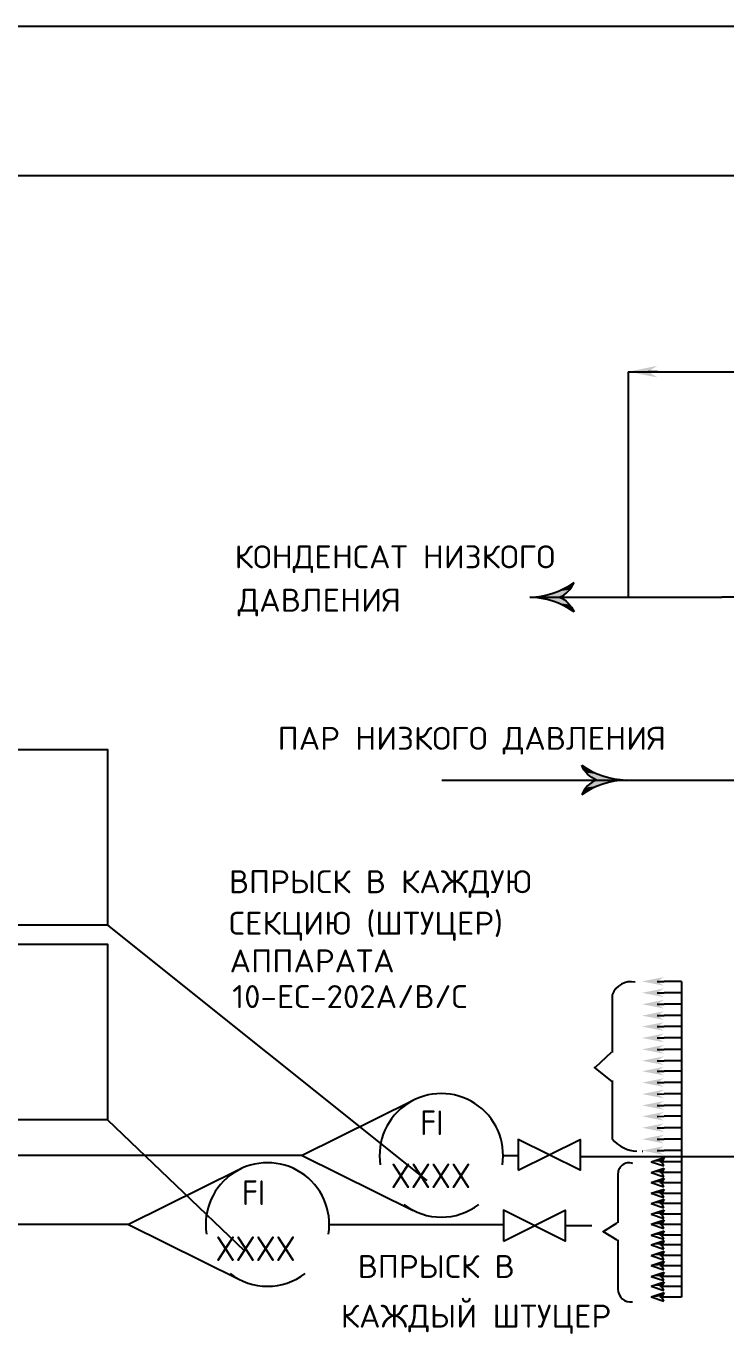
# Model space of a CAD drawing. Extents: x 78 to 490, y 181 to 404.
# Drawn here: x 375.41 to 379.37, y 203.66 to 211.07 of the extents above; entities that cross this region are included whole.
import ezdxf

# ---------------------------------------------------------------- set-up
doc = ezdxf.new("R2010")
doc.units = 0
doc.layers.get('0').update_dxf_attribs({"linetype": 'CONTINUOUS'})
doc.styles.add('SIMPLEX', font='SIMPLEX.shx')
doc.styles.get("Standard").update_dxf_attribs({"font": 'ISOCP'})

msp = doc.modelspace()

# ---------------------------------------------------------------- hatches: boundary and pattern name
at = {"linetype": 'Continuous'}
h = msp.add_hatch(dxfattribs=at)
h.set_pattern_fill('ANSI35', color=256, scale=0.0001, style=0)
h.set_pattern_definition([(45, (58.84049245, -7.5895502), (-0.0004490128061, 0.0004490128061), []), (45, (58.84094146, -7.5895502), (-0.0004490128061, 0.0004490128061), [0.00079375, -0.00015875, 0, -0.00015875])])
edge = h.paths.add_edge_path()
edge.add_line((379.0231, 204.6645), (379.0109, 204.6393))
edge.add_line((379.0222, 204.6159), (379.01, 204.641))
edge.add_line((378.9497, 204.64), (379.0222, 204.6159))
edge.add_line((378.9497, 204.64), (379.0231, 204.6645))
h = msp.add_hatch(dxfattribs=at)
h.set_pattern_fill('ANSI35', color=256, scale=0.0001, style=0)
h.set_pattern_definition([(45, (58.84049245, -7.65037685), (-0.0004490128061, 0.0004490128061), []), (45, (58.84094146, -7.65037685), (-0.0004490128061, 0.0004490128061), [0.00079375, -0.00015875, 0, -0.00015875])])
edge = h.paths.add_edge_path()
edge.add_line((379.0231, 204.6036), (379.0109, 204.5785))
edge.add_line((379.0222, 204.555), (379.01, 204.5802))
edge.add_line((378.9497, 204.5792), (379.0222, 204.555))
edge.add_line((378.9497, 204.5792), (379.0231, 204.6036))
h = msp.add_hatch(dxfattribs=at)
h.set_pattern_fill('ANSI35', color=256, scale=0.0001, style=0)
h.set_pattern_definition([(45, (58.84049245, -7.707719), (-0.0004490128061, 0.0004490128061), []), (45, (58.84094146, -7.707719), (-0.0004490128061, 0.0004490128061), [0.00079375, -0.00015875, 0, -0.00015875])])
edge = h.paths.add_edge_path()
edge.add_line((379.0231, 204.5463), (379.0109, 204.5211))
edge.add_line((379.0222, 204.4977), (379.01, 204.5229))
edge.add_line((378.9497, 204.5219), (379.0222, 204.4977))
edge.add_line((378.9497, 204.5219), (379.0231, 204.5463))
h = msp.add_hatch(dxfattribs=at)
h.set_pattern_fill('ANSI35', color=256, scale=0.0001, style=0)
h.set_pattern_definition([(45, (58.84049245, -7.7685456), (-0.0004490128061, 0.0004490128061), []), (45, (58.84094146, -7.7685456), (-0.0004490128061, 0.0004490128061), [0.00079375, -0.00015875, 0, -0.00015875])])
edge = h.paths.add_edge_path()
edge.add_line((379.0231, 204.4855), (379.0109, 204.4603))
edge.add_line((379.0222, 204.4369), (379.01, 204.462))
edge.add_line((378.9497, 204.461), (379.0222, 204.4369))
edge.add_line((378.9497, 204.461), (379.0231, 204.4855))
h = msp.add_hatch(dxfattribs=at)
h.set_pattern_fill('ANSI35', color=256, scale=0.0001, style=0)
h.set_pattern_definition([(45, (58.84049245, -7.8258879), (-0.0004490128061, 0.0004490128061), []), (45, (58.84094146, -7.8258879), (-0.0004490128061, 0.0004490128061), [0.00079375, -0.00015875, 0, -0.00015875])])
edge = h.paths.add_edge_path()
edge.add_line((379.0231, 204.4281), (379.0109, 204.403))
edge.add_line((379.0222, 204.3795), (379.01, 204.4047))
edge.add_line((378.9497, 204.4037), (379.0222, 204.3795))
edge.add_line((378.9497, 204.4037), (379.0231, 204.4281))
h = msp.add_hatch(dxfattribs=at)
h.set_pattern_fill('ANSI35', color=256, scale=0.0001, style=0)
h.set_pattern_definition([(45, (58.84049245, -7.88671455), (-0.0004490128061, 0.0004490128061), []), (45, (58.84094146, -7.88671455), (-0.0004490128061, 0.0004490128061), [0.00079375, -0.00015875, 0, -0.00015875])])
edge = h.paths.add_edge_path()
edge.add_line((379.0231, 204.3673), (379.0109, 204.3421))
edge.add_line((379.0222, 204.3187), (379.01, 204.3439))
edge.add_line((378.9497, 204.3429), (379.0222, 204.3187))
edge.add_line((378.9497, 204.3429), (379.0231, 204.3673))
h = msp.add_hatch(dxfattribs=at)
h.set_pattern_fill('ANSI35', color=256, scale=0.0001, style=0)
h.set_pattern_definition([(45, (58.84049245, -7.9440567), (-0.0004490128061, 0.0004490128061), []), (45, (58.84094146, -7.9440567), (-0.0004490128061, 0.0004490128061), [0.00079375, -0.00015875, 0, -0.00015875])])
edge = h.paths.add_edge_path()
edge.add_line((379.0231, 204.31), (379.0109, 204.2848))
edge.add_line((379.0222, 204.2614), (379.01, 204.2865))
edge.add_line((378.9497, 204.2855), (379.0222, 204.2614))
edge.add_line((378.9497, 204.2855), (379.0231, 204.31))
h = msp.add_hatch(dxfattribs=at)
h.set_pattern_fill('ANSI35', color=256, scale=0.0001, style=0)
h.set_pattern_definition([(45, (58.84049245, -8.0048833), (-0.0004490128061, 0.0004490128061), []), (45, (58.84094146, -8.0048833), (-0.0004490128061, 0.0004490128061), [0.00079375, -0.00015875, 0, -0.00015875])])
edge = h.paths.add_edge_path()
edge.add_line((379.0231, 204.2491), (379.0109, 204.224))
edge.add_line((379.0222, 204.2005), (379.01, 204.2257))
edge.add_line((378.9497, 204.2247), (379.0222, 204.2005))
edge.add_line((378.9497, 204.2247), (379.0231, 204.2491))
h = msp.add_hatch(dxfattribs=at)
h.set_pattern_fill('ANSI35', color=256, scale=0.0001, style=0)
h.set_pattern_definition([(45, (58.84049245, -8.059996), (-0.0004490128061, 0.0004490128061), []), (45, (58.84094146, -8.059996), (-0.0004490128061, 0.0004490128061), [0.00079375, -0.00015875, 0, -0.00015875])])
edge = h.paths.add_edge_path()
edge.add_line((379.0231, 204.194), (379.0109, 204.1689))
edge.add_line((379.0222, 204.1454), (379.01, 204.1706))
edge.add_line((378.9497, 204.1696), (379.0222, 204.1454))
edge.add_line((378.9497, 204.1696), (379.0231, 204.194))
h = msp.add_hatch(dxfattribs=at)
h.set_pattern_fill('ANSI35', color=256, scale=0.0001, style=0)
h.set_pattern_definition([(45, (58.84049245, -8.1208226), (-0.0004490128061, 0.0004490128061), []), (45, (58.84094146, -8.1208226), (-0.0004490128061, 0.0004490128061), [0.00079375, -0.00015875, 0, -0.00015875])])
edge = h.paths.add_edge_path()
edge.add_line((379.0231, 204.1332), (379.0109, 204.108))
edge.add_line((379.0222, 204.0846), (379.01, 204.1098))
edge.add_line((378.9497, 204.1087), (379.0222, 204.0846))
edge.add_line((378.9497, 204.1087), (379.0231, 204.1332))
h = msp.add_hatch(dxfattribs=at)
h.set_pattern_fill('ANSI35', color=256, scale=0.0001, style=0)
h.set_pattern_definition([(45, (58.84049245, -8.17816477), (-0.0004490128061, 0.0004490128061), []), (45, (58.84094146, -8.17816477), (-0.0004490128061, 0.0004490128061), [0.00079375, -0.00015875, 0, -0.00015875])])
edge = h.paths.add_edge_path()
edge.add_line((379.0231, 204.0758), (379.0109, 204.0507))
edge.add_line((379.0222, 204.0273), (379.01, 204.0524))
edge.add_line((378.9497, 204.0514), (379.0222, 204.0273))
edge.add_line((378.9497, 204.0514), (379.0231, 204.0758))
h = msp.add_hatch(dxfattribs=at)
h.set_pattern_fill('ANSI35', color=256, scale=0.0001, style=0)
h.set_pattern_definition([(45, (58.84049245, -8.2389914), (-0.0004490128061, 0.0004490128061), []), (45, (58.84094146, -8.2389914), (-0.0004490128061, 0.0004490128061), [0.00079375, -0.00015875, 0, -0.00015875])])
edge = h.paths.add_edge_path()
edge.add_line((379.0231, 204.015), (379.0109, 203.9899))
edge.add_line((379.0222, 203.9664), (379.01, 203.9916))
edge.add_line((378.9497, 203.9906), (379.0222, 203.9664))
edge.add_line((378.9497, 203.9906), (379.0231, 204.015))
h = msp.add_hatch(dxfattribs=at)
h.set_pattern_fill('ANSI35', color=256, scale=0.0001, style=0)
h.set_pattern_definition([(45, (58.84049245, -8.2948033), (-0.0004490128061, 0.0004490128061), []), (45, (58.84094146, -8.2948033), (-0.0004490128061, 0.0004490128061), [0.00079375, -0.00015875, 0, -0.00015875])])
edge = h.paths.add_edge_path()
edge.add_line((379.0231, 203.9592), (379.0109, 203.934))
edge.add_line((379.0222, 203.9106), (379.01, 203.9358))
edge.add_line((378.9497, 203.9348), (379.0222, 203.9106))
edge.add_line((378.9497, 203.9348), (379.0231, 203.9592))
h = msp.add_hatch(dxfattribs=at)
h.set_pattern_fill('ANSI35', color=256, scale=0.0001, style=0)
h.set_pattern_definition([(45, (58.84049245, -8.3556299), (-0.0004490128061, 0.0004490128061), []), (45, (58.84094146, -8.3556299), (-0.0004490128061, 0.0004490128061), [0.00079375, -0.00015875, 0, -0.00015875])])
edge = h.paths.add_edge_path()
edge.add_line((379.0231, 203.8984), (379.0109, 203.8732))
edge.add_line((379.0222, 203.8498), (379.01, 203.875))
edge.add_line((378.9497, 203.8739), (379.0222, 203.8498))
edge.add_line((378.9497, 203.8739), (379.0231, 203.8984))

# ---------------------------------------------------------------- linework, layer by layer
at = {"color": 6}
msp.add_line((79.9483, 211.0738), (463.5656, 211.0738), dxfattribs=at)
at = {"color": 5, "linetype": 'Continuous'}
for p, q in [((364.1683, 210.2268), (398.0008, 210.2268)), ((376.9733, 204.6761), (374.7754, 204.6761)), ((378.1108, 204.6761), (378.1967, 204.6761)), ((381.6755, 204.6687), (378.5524, 204.6687)), ((375.9887, 204.2843), (375.1434, 204.2843)), ((377.1262, 204.2843), (378.1132, 204.2843)), ((378.6128, 204.2776), (378.4632, 204.2776))]:
    msp.add_line(p, q, dxfattribs=at)
at = {"linetype": 'Continuous'}
for p, q in [((378.8187, 209.1162), (378.8187, 207.8386)), ((378.8187, 209.1162), (379.7777, 209.1162)), ((378.2616, 207.8386), (379.3507, 207.8386)), ((379.8459, 207.8386), (379.3507, 207.8386)), ((377.7632, 206.8026), (379.9534, 206.8026)), ((379.1213, 205.6617), (379.0227, 205.6617)), ((379.1213, 205.6617), (379.1213, 203.8732)), ((378.7286, 205.5864), (378.7286, 205.2594)), ((379.1213, 205.5971), (379.0227, 205.5971)), ((379.1213, 205.5325), (379.0227, 205.5325)), ((379.1213, 205.4679), (379.0227, 205.4679)), ((379.1213, 205.406), (379.0227, 205.406)), ((379.1213, 205.3414), (379.0227, 205.3414)), ((378.6344, 205.1757), (378.7243, 205.2613)), ((379.1213, 205.2768), (379.0227, 205.2768)), ((378.7286, 205.0945), (378.6259, 205.1757)), ((379.1213, 205.2122), (379.0227, 205.2122)), ((378.7286, 205.0999), (378.7286, 204.7694)), ((379.1213, 205.153), (379.0227, 205.153)), ((379.1213, 205.0884), (379.0227, 205.0884)), ((379.1213, 205.0238), (379.0227, 205.0238)), ((379.1213, 204.9592), (379.0227, 204.9592)), ((379.1213, 204.8973), (379.0227, 204.8973)), ((379.1213, 204.8327), (379.0227, 204.8327)), ((379.1213, 204.7681), (379.0227, 204.7681)), ((378.9497, 204.64), (379.0231, 204.6645)), ((378.9497, 204.64), (379.0222, 204.6159)), ((379.1216, 204.6393), (378.9986, 204.6393)), ((379.0222, 204.6159), (379.01, 204.641)), ((379.0231, 204.6645), (379.0109, 204.6393)), ((379.1213, 204.7035), (379.0227, 204.7035)), ((378.7616, 204.564), (378.7616, 204.2933)), ((378.9497, 204.5792), (379.0231, 204.6036)), ((378.9497, 204.5792), (379.0222, 204.555)), ((379.1216, 204.5785), (378.9986, 204.5785)), ((379.0222, 204.555), (379.01, 204.5802)), ((379.0231, 204.6036), (379.0109, 204.5785)), ((378.9497, 204.5219), (379.0231, 204.5463)), ((378.9497, 204.5219), (379.0222, 204.4977)), ((379.1216, 204.5211), (378.9986, 204.5211)), ((379.0222, 204.4977), (379.01, 204.5229)), ((379.0231, 204.5463), (379.0109, 204.5211)), ((378.9497, 204.461), (379.0231, 204.4855)), ((378.9497, 204.461), (379.0222, 204.4369)), ((378.9497, 204.4037), (379.0231, 204.4281)), ((379.1216, 204.4603), (378.9986, 204.4603)), ((379.0222, 204.4369), (379.01, 204.462)), ((379.0231, 204.4855), (379.0109, 204.4603)), ((379.0231, 204.4281), (379.0109, 204.403)), ((378.9497, 204.4037), (379.0222, 204.3795)), ((378.9497, 204.3429), (379.0231, 204.3673)), ((378.9497, 204.3429), (379.0222, 204.3187)), ((379.1216, 204.403), (378.9986, 204.403)), ((379.1216, 204.3421), (378.9986, 204.3421)), ((379.0222, 204.3795), (379.01, 204.4047)), ((379.0222, 204.3187), (379.01, 204.3439)), ((379.0231, 204.3673), (379.0109, 204.3421)), ((378.676, 204.2431), (378.7573, 204.2945)), ((378.9497, 204.2855), (379.0231, 204.31)), ((378.9497, 204.2855), (379.0222, 204.2614)), ((379.1216, 204.2848), (378.9986, 204.2848)), ((379.0222, 204.2614), (379.01, 204.2865)), ((379.0231, 204.31), (379.0109, 204.2848)), ((378.7573, 204.1961), (378.6802, 204.2431)), ((378.7616, 204.1976), (378.7616, 203.9181)), ((378.9497, 204.2247), (379.0231, 204.2491)), ((378.9497, 204.2247), (379.0222, 204.2005)), ((378.9497, 204.1696), (379.0231, 204.194)), ((379.1216, 204.224), (378.9986, 204.224)), ((379.0222, 204.2005), (379.01, 204.2257)), ((379.0231, 204.2491), (379.0109, 204.224)), ((379.0231, 204.194), (379.0109, 204.1689)), ((378.9497, 204.1696), (379.0222, 204.1454)), ((378.9497, 204.1087), (379.0231, 204.1332)), ((379.1216, 204.1689), (378.9986, 204.1689)), ((379.0222, 204.1454), (379.01, 204.1706)), ((379.0231, 204.1332), (379.0109, 204.108)), ((378.9497, 204.1087), (379.0222, 204.0846)), ((378.9497, 204.0514), (379.0231, 204.0758)), ((378.9497, 204.0514), (379.0222, 204.0273)), ((379.1216, 204.108), (378.9986, 204.108)), ((379.1216, 204.0507), (378.9986, 204.0507)), ((379.0222, 204.0846), (379.01, 204.1098)), ((379.0222, 204.0273), (379.01, 204.0524)), ((379.0231, 204.0758), (379.0109, 204.0507)), ((378.9497, 203.9906), (379.0231, 204.015)), ((378.9497, 203.9906), (379.0222, 203.9664)), ((379.1216, 203.9899), (378.9986, 203.9899)), ((379.0222, 203.9664), (379.01, 203.9916)), ((379.0231, 204.015), (379.0109, 203.9899)), ((378.9497, 203.9348), (379.0231, 203.9592)), ((378.9497, 203.9348), (379.0222, 203.9106)), ((378.9497, 203.8739), (379.0231, 203.8984)), ((379.1216, 203.934), (378.9986, 203.934)), ((379.0222, 203.9106), (379.01, 203.9358)), ((379.0231, 203.9592), (379.0109, 203.934)), ((379.0231, 203.8984), (379.0109, 203.8732)), ((378.9497, 203.8739), (379.0222, 203.8498)), ((379.1216, 203.8732), (378.9986, 203.8732)), ((379.0222, 203.8498), (379.01, 203.875))]:
    msp.add_line(p, q, dxfattribs=at)
for p, q in [((378.9328, 209.1163), (378.9858, 209.1164)), ((378.9832, 205.6616), (379.0227, 205.6617)), ((378.9832, 205.597), (379.0227, 205.5971)), ((378.9832, 205.5324), (379.0227, 205.5325)), ((378.9832, 205.4678), (379.0227, 205.4679)), ((378.9832, 205.4059), (379.0227, 205.406)), ((378.9832, 205.3413), (379.0227, 205.3414)), ((378.9832, 205.2767), (379.0227, 205.2768)), ((378.9832, 205.2121), (379.0227, 205.2122)), ((378.9832, 205.1529), (379.0227, 205.153)), ((378.9832, 205.0883), (379.0227, 205.0884)), ((378.9832, 205.0237), (379.0227, 205.0238)), ((378.9832, 204.9591), (379.0227, 204.9592)), ((378.9832, 204.8972), (379.0227, 204.8973)), ((378.9832, 204.8326), (379.0227, 204.8327)), ((378.9832, 204.768), (379.0227, 204.7681)), ((378.9832, 204.7034), (379.0227, 204.7035))]:
    msp.add_line(p, q)
at = {"color": 7}
for p, q in [((375.8704, 205.9806), (377.6791, 204.5345)), ((375.8704, 204.878), (376.6445, 204.1368))]:
    msp.add_line(p, q, dxfattribs=at)
for points in [[(378.2616, 207.8386, 0.150368), (378.5126, 207.9223)], [(378.4289, 207.8386, 0.206864), (378.5126, 207.9223)], [(378.4289, 207.8386, -0.206864), (378.5126, 207.7549)], [(378.6399, 206.8026, -0.206864), (378.5562, 206.8863)], [(378.8073, 206.8026, 0.150368), (378.5562, 206.7189)], [(378.6399, 206.8026, 0.206864), (378.5562, 206.7189)]]:
    msp.add_lwpolyline(points, format="xyb")
for points in [[(372.9945, 206.9749), (375.8704, 206.9749), (375.8704, 205.9806), (372.9945, 205.9806)], [(372.9945, 205.8722), (375.8704, 205.8722), (375.8704, 204.878), (372.9945, 204.878)]]:
    msp.add_lwpolyline(points, close=True, dxfattribs=at)
for points in [[(377.6017, 204.9878), (376.9733, 204.6761), (377.6017, 204.3643)], [(376.6171, 204.596), (375.9887, 204.2843), (376.6171, 203.9725)]]:
    msp.add_lwpolyline(points)
at = {"color": 2}
for points in [[(378.1967, 204.5915), (378.5467, 204.7665), (378.5467, 204.5915), (378.1967, 204.7665)], [(378.1132, 204.1901), (378.4632, 204.3651), (378.4632, 204.1901), (378.1132, 204.3651)]]:
    msp.add_lwpolyline(points, close=True, dxfattribs=at)
for centre, radius, start, end in [((378.2511, 207.3888), 0.4499, 54.46232, 88.66778), ((378.8178, 207.2524), 0.4499, 234.46232, 268.66778), ((377.7608, 204.6761), 0.35, 351.15289, 188.84711), ((376.7762, 204.2843), 0.35, 351.15289, 188.84711), ((377.7608, 204.6761), 0.35, 232.60374, 307.39626), ((376.7762, 204.2843), 0.35, 232.60374, 307.39626)]:
    msp.add_arc(centre, radius, start, end)
at = {"linetype": 'Continuous'}
for centre, radius, start, end in [((378.8374, 205.5428), 0.1172, 79.42351, 158.18946), ((378.88, 204.8963), 0.1976, 219.9524, 266.40329), ((378.88, 204.8963), 0.1976, 275.57688, 276.24045), ((378.8242, 204.5709), 0.063, 70.72928, 186.31772), ((378.8319, 203.9164), 0.0704, 178.65282, 280.03178)]:
    msp.add_arc(centre, radius, start, end, dxfattribs=at)
for points in [[(378.9328, 209.1163), (378.8187, 209.1162), (378.9328, 209.1163), (378.9842, 209.1493)], [(378.9328, 209.1163), (378.8187, 209.1162), (378.9328, 209.1163), (378.9843, 209.0835)], [(378.4186, 207.8708), (378.4877, 207.8807), (378.4672, 207.8937), (378.5019, 207.9005)], [(378.4672, 207.8937), (378.5019, 207.9005), (378.5126, 207.9223)], [(378.2616, 207.8386), (378.4289, 207.8386), (378.3151, 207.8431), (378.4507, 207.8494)], [(378.2616, 207.8386), (378.4289, 207.8386), (378.3151, 207.8342), (378.4507, 207.8278)], [(378.3151, 207.8431), (378.4507, 207.8494), (378.3677, 207.8538), (378.4705, 207.8636)], [(378.3151, 207.8342), (378.4507, 207.8278), (378.3677, 207.8234), (378.4705, 207.8137)], [(378.3677, 207.8538), (378.4705, 207.8636), (378.4186, 207.8708), (378.4877, 207.8807)], [(378.3677, 207.8234), (378.4705, 207.8137), (378.4186, 207.8064), (378.4877, 207.7965)], [(378.4186, 207.8064), (378.4877, 207.7965), (378.4672, 207.7835), (378.5019, 207.7767)], [(378.4672, 207.7835), (378.5019, 207.7767), (378.5126, 207.7549)], [(378.6017, 206.8578), (378.567, 206.8645), (378.5562, 206.8863)], [(378.6503, 206.8348), (378.5812, 206.8448), (378.6017, 206.8578), (378.567, 206.8645)], [(378.7012, 206.8179), (378.5984, 206.8276), (378.6503, 206.8348), (378.5812, 206.8448)], [(378.7012, 206.7874), (378.5984, 206.7777), (378.6503, 206.7704), (378.5812, 206.7605)], [(378.7538, 206.8071), (378.6181, 206.8134), (378.7012, 206.8179), (378.5984, 206.8276)], [(378.7538, 206.7982), (378.6181, 206.7918), (378.7012, 206.7874), (378.5984, 206.7777)], [(378.8073, 206.8026), (378.6399, 206.8026), (378.7538, 206.8071), (378.6181, 206.8134)], [(378.8073, 206.8026), (378.6399, 206.8026), (378.7538, 206.7982), (378.6181, 206.7918)], [(378.6017, 206.7475), (378.567, 206.7407), (378.5562, 206.7189)], [(378.6503, 206.7704), (378.5812, 206.7605), (378.6017, 206.7475), (378.567, 206.7407)], [(378.9832, 205.6616), (378.8979, 205.6616), (378.9832, 205.6616), (379.0215, 205.6862)], [(378.9832, 205.6616), (378.8979, 205.6616), (378.9832, 205.6616), (379.0216, 205.6371)], [(378.9832, 205.597), (378.8979, 205.597), (378.9832, 205.597), (379.0215, 205.6216)], [(378.9832, 205.597), (378.8979, 205.597), (378.9832, 205.597), (379.0216, 205.5725)], [(378.9832, 205.5324), (378.8979, 205.5324), (378.9832, 205.5324), (379.0215, 205.557)], [(378.9832, 205.5324), (378.8979, 205.5324), (378.9832, 205.5324), (379.0216, 205.5079)], [(378.9832, 205.4678), (378.8979, 205.4678), (378.9832, 205.4678), (379.0215, 205.4924)], [(378.9832, 205.4678), (378.8979, 205.4678), (378.9832, 205.4678), (379.0216, 205.4433)], [(378.9832, 205.4059), (378.8979, 205.4059), (378.9832, 205.4059), (379.0215, 205.4305)], [(378.9832, 205.4059), (378.8979, 205.4059), (378.9832, 205.4059), (379.0216, 205.3814)], [(378.9832, 205.3413), (378.8979, 205.3413), (378.9832, 205.3413), (379.0215, 205.3659)], [(378.9832, 205.3413), (378.8979, 205.3413), (378.9832, 205.3413), (379.0216, 205.3168)], [(378.9832, 205.2767), (378.8979, 205.2767), (378.9832, 205.2767), (379.0215, 205.3013)], [(378.9832, 205.2767), (378.8979, 205.2767), (378.9832, 205.2767), (379.0216, 205.2522)], [(378.9832, 205.2121), (378.8979, 205.2121), (378.9832, 205.2121), (379.0215, 205.2367)], [(378.9832, 205.2121), (378.8979, 205.2121), (378.9832, 205.2121), (379.0216, 205.1876)], [(378.9832, 205.1529), (378.8979, 205.1529), (378.9832, 205.1529), (379.0215, 205.1775)], [(378.9832, 205.1529), (378.8979, 205.1529), (378.9832, 205.1529), (379.0216, 205.1284)], [(378.9832, 205.0883), (378.8979, 205.0883), (378.9832, 205.0883), (379.0215, 205.1129)], [(378.9832, 205.0883), (378.8979, 205.0883), (378.9832, 205.0883), (379.0216, 205.0638)], [(378.9832, 205.0237), (378.8979, 205.0237), (378.9832, 205.0237), (379.0215, 205.0483)], [(378.9832, 205.0237), (378.8979, 205.0237), (378.9832, 205.0237), (379.0216, 204.9992)], [(378.9832, 204.9591), (378.8979, 204.9591), (378.9832, 204.9591), (379.0215, 204.9837)], [(378.9832, 204.9591), (378.8979, 204.9591), (378.9832, 204.9591), (379.0216, 204.9346)], [(378.9832, 204.8972), (378.8979, 204.8972), (378.9832, 204.8972), (379.0215, 204.9218)], [(378.9832, 204.8972), (378.8979, 204.8972), (378.9832, 204.8972), (379.0216, 204.8727)], [(378.9832, 204.8326), (378.8979, 204.8326), (378.9832, 204.8326), (379.0215, 204.8572)], [(378.9832, 204.8326), (378.8979, 204.8326), (378.9832, 204.8326), (379.0216, 204.8081)], [(378.9832, 204.768), (378.8979, 204.768), (378.9832, 204.768), (379.0215, 204.7926)], [(378.9832, 204.768), (378.8979, 204.768), (378.9832, 204.768), (379.0216, 204.7435)], [(378.9832, 204.7034), (378.8979, 204.7034), (378.9832, 204.7034), (379.0215, 204.728)], [(378.9832, 204.7034), (378.8979, 204.7034), (378.9832, 204.7034), (379.0216, 204.6789)]]:
    msp.add_solid(points)

# ---------------------------------------------------------------- texts
at = {"color": 1, "linetype": 'Continuous', "style": 'SIMPLEX'}
for s, p in [('КОНДЕНСАТ НИЗКОГО', (376.5898, 208.0022)), ('ДАВЛЕНИЯ', (376.6071, 207.7564)), ('ПАР НИЗКОГО ДАВЛЕНИЯ', (376.833, 206.9737)), ('ВПРЫСК В КАЖДУЮ ', (376.5577, 206.1614)), ('СЕКЦИЮ (ШТУЦЕР)', (376.5577, 205.9264)), ('АППАРАТА ', (376.5614, 205.7129)), ('10-ЕС-202А/В/С', (376.5758, 205.5107)), ('ВПРЫСК В', (377.2872, 203.9815)), ('КАЖДЫЙ ШТУЦЕР', (377.1908, 203.7002))]:
    msp.add_text(s, height=0.13, dxfattribs=at).set_placement(p)
at = {"linetype": 'Continuous'}
for s, p in [('FI', (377.6416, 204.7907)), ('XXXX', (377.4745, 204.4902)), ('FI', (376.6318, 204.3946)), ('XXXX', (376.4814, 204.0774))]:
    msp.add_text(s, height=0.14, dxfattribs=at).set_placement(p)

doc.saveas('drawing.dxf')
